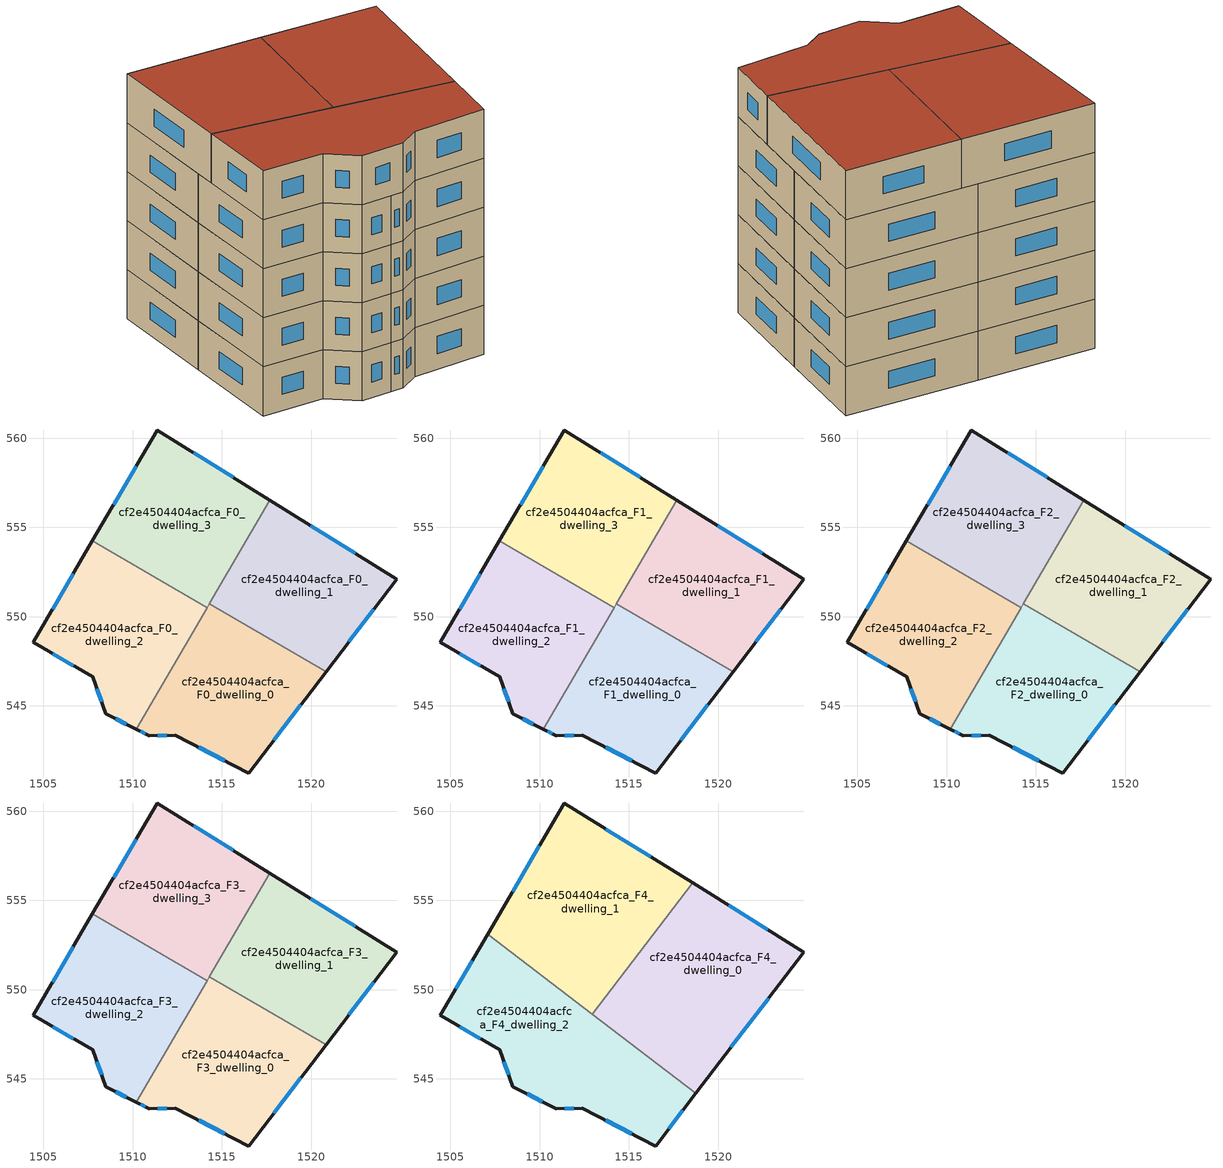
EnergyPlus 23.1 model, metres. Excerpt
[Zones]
cf2e4504404acfca_F0_dwelling_0
 floor ground (EU_floor_Construction): 1520.83,546.92 1516.49,541.24 1512.37,543.36 1510.93,543.33 1510.2,543.7 1514.3,550.72 z0
 wall outside (EU_wall_Construction): 1510.2,543.7 1510.93,543.33 1512.37,543.36 1516.49,541.24 1520.83,546.92 z0:3
 wall to cf2e4504404acfca_F0_dwelling_1 (EU_wall_Construction): 1520.83,546.92 1514.3,550.72 z0:3
 wall to cf2e4504404acfca_F0_dwelling_2 (EU_wall_Construction): 1514.17,550.5 1510.2,543.7 z0:3
 wall to cf2e4504404acfca_F0_dwelling_3 (EU_wall_Construction): 1514.3,550.72 1514.17,550.5 z0:3
 window (EU_Window_Construction): 1510.44,543.58 1510.7,543.45 / 1517.9,543.09 1519.42,545.07 / 1513.71,542.67 1515.15,541.93 / 1511.4,543.34 1511.9,543.35 z0.98:2.02
cf2e4504404acfca_F0_dwelling_1
 floor ground (EU_floor_Construction): 1524.79,552.1 1520.83,546.92 1514.3,550.72 1517.68,556.53 z0
 wall outside (EU_wall_Construction): 1520.83,546.92 1524.79,552.1 1517.68,556.53 z0:3
 wall to cf2e4504404acfca_F0_dwelling_3 (EU_wall_Construction): 1517.68,556.53 1514.3,550.72 z0:3
 window (EU_Window_Construction): 1522.12,548.6 1523.5,550.41 / 1522.48,553.54 1519.99,555.09 z0.98:2.02
cf2e4504404acfca_F0_dwelling_2
 floor ground (EU_floor_Construction): 1514.17,550.5 1510.2,543.7 1508.5,544.57 1507.75,546.63 1504.43,548.56 1507.75,554.24 z0
 wall outside (EU_wall_Construction): 1507.75,554.24 1504.43,548.56 1507.75,546.63 1508.5,544.57 1510.2,543.7 z0:3
 wall to cf2e4504404acfca_F0_dwelling_3 (EU_wall_Construction): 1514.17,550.5 1507.75,554.24 z0:3
 window (EU_Window_Construction): 1509.06,544.29 1509.65,543.98 / 1508,545.96 1508.26,545.24 / 1505.51,547.93 1506.67,547.26 / 1506.67,552.39 1505.51,550.41 z0.98:2.02
cf2e4504404acfca_F0_dwelling_3
 floor ground (EU_floor_Construction): 1517.68,556.53 1514.17,550.5 1507.75,554.24 1511.37,560.46 z0
 wall outside (EU_wall_Construction): 1517.68,556.53 1511.37,560.46 1507.75,554.24 z0:3
 window (EU_Window_Construction): 1510.19,558.44 1508.93,556.26 / 1515.63,557.81 1513.42,559.18 z0.98:2.02
cf2e4504404acfca_F1_dwelling_0
 floor to cf2e4504404acfca_F0_dwelling_0 (EU_floor_Construction): 1520.83,546.92 1516.49,541.24 1512.37,543.36 1510.93,543.33 1510.2,543.7 1514.3,550.72 z3
 wall outside (EU_wall_Construction): 1510.2,543.7 1510.93,543.33 1512.37,543.36 1516.49,541.24 1520.83,546.92 z3:6
 wall to cf2e4504404acfca_F1_dwelling_1 (EU_wall_Construction): 1520.83,546.92 1514.3,550.72 z3:6
 wall to cf2e4504404acfca_F1_dwelling_2 (EU_wall_Construction): 1514.17,550.5 1510.2,543.7 z3:6
 wall to cf2e4504404acfca_F1_dwelling_3 (EU_wall_Construction): 1514.3,550.72 1514.17,550.5 z3:6
 window (EU_Window_Construction): 1510.44,543.58 1510.7,543.45 / 1517.9,543.09 1519.42,545.07 / 1513.71,542.67 1515.15,541.93 / 1511.4,543.34 1511.9,543.35 z3.98:5.02
cf2e4504404acfca_F1_dwelling_1
 floor to cf2e4504404acfca_F0_dwelling_1 (EU_floor_Construction): 1524.79,552.1 1520.83,546.92 1514.3,550.72 1517.68,556.53 z3
 wall outside (EU_wall_Construction): 1520.83,546.92 1524.79,552.1 1517.68,556.53 z3:6
 wall to cf2e4504404acfca_F1_dwelling_3 (EU_wall_Construction): 1517.68,556.53 1514.3,550.72 z3:6
 window (EU_Window_Construction): 1522.12,548.6 1523.5,550.41 / 1522.48,553.54 1519.99,555.09 z3.98:5.02
cf2e4504404acfca_F1_dwelling_2
 floor to cf2e4504404acfca_F0_dwelling_2 (EU_floor_Construction): 1514.17,550.5 1510.2,543.7 1508.5,544.57 1507.75,546.63 1504.43,548.56 1507.75,554.24 z3
 wall outside (EU_wall_Construction): 1507.75,554.24 1504.43,548.56 1507.75,546.63 1508.5,544.57 1510.2,543.7 z3:6
 wall to cf2e4504404acfca_F1_dwelling_3 (EU_wall_Construction): 1514.17,550.5 1507.75,554.24 z3:6
 window (EU_Window_Construction): 1509.06,544.29 1509.65,543.98 / 1508,545.96 1508.26,545.24 / 1505.51,547.93 1506.67,547.26 / 1506.67,552.39 1505.51,550.41 z3.98:5.02
cf2e4504404acfca_F1_dwelling_3
 floor to cf2e4504404acfca_F0_dwelling_3 (EU_floor_Construction): 1517.68,556.53 1514.17,550.5 1507.75,554.24 1511.37,560.46 z3
 wall outside (EU_wall_Construction): 1517.68,556.53 1511.37,560.46 1507.75,554.24 z3:6
 window (EU_Window_Construction): 1510.19,558.44 1508.93,556.26 / 1515.63,557.81 1513.42,559.18 z3.98:5.02
cf2e4504404acfca_F2_dwelling_0
 floor to cf2e4504404acfca_F1_dwelling_0 (EU_floor_Construction): 1520.83,546.92 1516.49,541.24 1512.37,543.36 1510.93,543.33 1510.2,543.7 1514.3,550.72 z6
 wall outside (EU_wall_Construction): 1510.2,543.7 1510.93,543.33 1512.37,543.36 1516.49,541.24 1520.83,546.92 z6:9
 wall to cf2e4504404acfca_F2_dwelling_1 (EU_wall_Construction): 1520.83,546.92 1514.3,550.72 z6:9
 wall to cf2e4504404acfca_F2_dwelling_2 (EU_wall_Construction): 1514.17,550.5 1510.2,543.7 z6:9
 wall to cf2e4504404acfca_F2_dwelling_3 (EU_wall_Construction): 1514.3,550.72 1514.17,550.5 z6:9
 window (EU_Window_Construction): 1510.44,543.58 1510.7,543.45 / 1517.9,543.09 1519.42,545.07 / 1513.71,542.67 1515.15,541.93 / 1511.4,543.34 1511.9,543.35 z6.98:8.02
cf2e4504404acfca_F2_dwelling_1
 floor to cf2e4504404acfca_F1_dwelling_1 (EU_floor_Construction): 1524.79,552.1 1520.83,546.92 1514.3,550.72 1517.68,556.53 z6
 wall outside (EU_wall_Construction): 1520.83,546.92 1524.79,552.1 1517.68,556.53 z6:9
 wall to cf2e4504404acfca_F2_dwelling_3 (EU_wall_Construction): 1517.68,556.53 1514.3,550.72 z6:9
 window (EU_Window_Construction): 1522.12,548.6 1523.5,550.41 / 1522.48,553.54 1519.99,555.09 z6.98:8.02
cf2e4504404acfca_F2_dwelling_2
 floor to cf2e4504404acfca_F1_dwelling_2 (EU_floor_Construction): 1514.17,550.5 1510.2,543.7 1508.5,544.57 1507.75,546.63 1504.43,548.56 1507.75,554.24 z6
 wall outside (EU_wall_Construction): 1507.75,554.24 1504.43,548.56 1507.75,546.63 1508.5,544.57 1510.2,543.7 z6:9
 wall to cf2e4504404acfca_F2_dwelling_3 (EU_wall_Construction): 1514.17,550.5 1507.75,554.24 z6:9
 window (EU_Window_Construction): 1509.06,544.29 1509.65,543.98 / 1508,545.96 1508.26,545.24 / 1505.51,547.93 1506.67,547.26 / 1506.67,552.39 1505.51,550.41 z6.98:8.02
cf2e4504404acfca_F2_dwelling_3
 floor to cf2e4504404acfca_F1_dwelling_3 (EU_floor_Construction): 1517.68,556.53 1514.17,550.5 1507.75,554.24 1511.37,560.46 z6
 wall outside (EU_wall_Construction): 1517.68,556.53 1511.37,560.46 1507.75,554.24 z6:9
 window (EU_Window_Construction): 1510.19,558.44 1508.93,556.26 / 1515.63,557.81 1513.42,559.18 z6.98:8.02
cf2e4504404acfca_F3_dwelling_0
 floor to cf2e4504404acfca_F2_dwelling_0 (EU_floor_Construction): 1520.83,546.92 1516.49,541.24 1512.37,543.36 1510.93,543.33 1510.2,543.7 1514.3,550.72 z9
 wall outside (EU_wall_Construction): 1510.2,543.7 1510.93,543.33 1512.37,543.36 1516.49,541.24 1520.83,546.92 z9:12
 wall to cf2e4504404acfca_F3_dwelling_1 (EU_wall_Construction): 1520.83,546.92 1514.3,550.72 z9:12
 wall to cf2e4504404acfca_F3_dwelling_2 (EU_wall_Construction): 1514.17,550.5 1510.2,543.7 z9:12
 wall to cf2e4504404acfca_F3_dwelling_3 (EU_wall_Construction): 1514.3,550.72 1514.17,550.5 z9:12
 window (EU_Window_Construction): 1510.44,543.58 1510.7,543.45 / 1517.9,543.09 1519.42,545.07 / 1513.71,542.67 1515.15,541.93 / 1511.4,543.34 1511.9,543.35 z9.98:11.02
cf2e4504404acfca_F3_dwelling_1
 floor to cf2e4504404acfca_F2_dwelling_1 (EU_floor_Construction): 1524.79,552.1 1520.83,546.92 1514.3,550.72 1517.68,556.53 z9
 wall outside (EU_wall_Construction): 1520.83,546.92 1524.79,552.1 1517.68,556.53 z9:12
 wall to cf2e4504404acfca_F3_dwelling_3 (EU_wall_Construction): 1517.68,556.53 1514.3,550.72 z9:12
 window (EU_Window_Construction): 1522.12,548.6 1523.5,550.41 / 1522.48,553.54 1519.99,555.09 z9.98:11.02
 ceiling adiabatic (EU_roof_Construction): 1514.47,550.62 1518.56,555.98 1517.68,556.53 1514.3,550.72 z12
cf2e4504404acfca_F3_dwelling_2
 floor to cf2e4504404acfca_F2_dwelling_2 (EU_floor_Construction): 1514.17,550.5 1510.2,543.7 1508.5,544.57 1507.75,546.63 1504.43,548.56 1507.75,554.24 z9
 wall outside (EU_wall_Construction): 1507.75,554.24 1504.43,548.56 1507.75,546.63 1508.5,544.57 1510.2,543.7 z9:12
 wall to cf2e4504404acfca_F3_dwelling_3 (EU_wall_Construction): 1514.17,550.5 1507.75,554.24 z9:12
 window (EU_Window_Construction): 1509.06,544.29 1509.65,543.98 / 1508,545.96 1508.26,545.24 / 1505.51,547.93 1506.67,547.26 / 1506.67,552.39 1505.51,550.41 z9.98:11.02
cf2e4504404acfca_F3_dwelling_3
 floor to cf2e4504404acfca_F2_dwelling_3 (EU_floor_Construction): 1517.68,556.53 1514.17,550.5 1507.75,554.24 1511.37,560.46 z9
 wall outside (EU_wall_Construction): 1517.68,556.53 1511.37,560.46 1507.75,554.24 z9:12
 window (EU_Window_Construction): 1510.19,558.44 1508.93,556.26 / 1515.63,557.81 1513.42,559.18 z9.98:11.02
 ceiling adiabatic (EU_roof_Construction): 1514.17,550.5 1517.68,556.53 1511.37,560.46 1507.75,554.24 z12
cf2e4504404acfca_F4_dwelling_0
 floor to cf2e4504404acfca_F3_dwelling_1 (EU_floor_Construction): 1524.79,552.1 1520.83,546.92 1514.47,550.62 1518.56,555.98 z12
 floor to cf2e4504404acfca_F3_dwelling_0 (EU_floor_Construction): 1520.83,546.92 1518.74,544.19 1513.03,548.56 1513.49,549.35 1514.47,550.62 z12
 floor to cf2e4504404acfca_F3_dwelling_2 (EU_floor_Construction): 1513.49,549.35 1513.03,548.56 1512.94,548.63 z12
 wall outside (EU_wall_Construction): 1518.74,544.19 1524.79,552.1 1518.56,555.98 z12:15
 wall to cf2e4504404acfca_F4_dwelling_1 (EU_wall_Construction): 1518.56,555.98 1512.94,548.63 z12:15
 wall to cf2e4504404acfca_F4_dwelling_2 (EU_wall_Construction): 1512.94,548.63 1518.74,544.19 z12:15
 window (EU_Window_Construction): 1522.77,553.36 1520.59,554.72 / 1520.71,546.76 1522.83,549.53 z12.98:14.02
 roof outside (EU_roof_Construction): 1518.74,544.19 1524.79,552.1 1518.56,555.98 1512.94,548.63 z15
cf2e4504404acfca_F4_dwelling_1
 floor to cf2e4504404acfca_F3_dwelling_0 (EU_floor_Construction): 1514.47,550.62 1513.49,549.35 1514.3,550.72 z12
 floor to cf2e4504404acfca_F3_dwelling_2 (EU_floor_Construction): 1514.17,550.5 1513.49,549.35 1512.94,548.63 1507.09,553.11 1507.75,554.24 z12
 floor adiabatic (EU_floor_Construction): 1518.56,555.98 1514.47,550.62 1514.3,550.72 1513.49,549.35 1514.17,550.5 1507.75,554.24 1511.37,560.46 z12
 wall outside (EU_wall_Construction): 1518.56,555.98 1511.37,560.46 1507.08,553.11 z12:15
 wall to cf2e4504404acfca_F4_dwelling_2 (EU_wall_Construction): 1507.08,553.11 1512.94,548.63 z12:15
 window (EU_Window_Construction): 1509.98,558.07 1508.48,555.5 / 1516.23,557.44 1513.71,559 z12.98:14.02
 roof outside (EU_roof_Construction): 1512.94,548.63 1518.56,555.98 1511.37,560.46 1507.08,553.11 z15
cf2e4504404acfca_F4_dwelling_2
 floor to cf2e4504404acfca_F3_dwelling_0 (EU_floor_Construction): 1518.74,544.19 1516.49,541.24 1512.37,543.36 1510.93,543.33 1510.2,543.7 1513.03,548.56 z12
 floor to cf2e4504404acfca_F3_dwelling_2 (EU_floor_Construction): 1513.03,548.56 1510.2,543.7 1508.5,544.57 1507.75,546.63 1504.43,548.56 1507.09,553.11 z12
 wall outside (EU_wall_Construction): 1507.08,553.11 1504.43,548.56 1507.75,546.63 1508.5,544.57 1510.93,543.33 1512.37,543.36 1516.49,541.24 1518.74,544.19 z12:15
 window (EU_Window_Construction): 1509.29,544.17 1510.14,543.73 / 1508,545.96 1508.26,545.24 / 1505.51,547.93 1506.67,547.26 / 1506.22,551.63 1505.29,550.04 / 1517.22,542.2 1518.01,543.23 / 1513.71,542.67 1515.15,541.93 / 1511.4,543.34 1511.9,543.35 z12.98:14.02
 roof outside (EU_roof_Construction): 1516.49,541.24 1518.74,544.19 1507.08,553.11 1504.43,548.56 1507.75,546.63 1508.5,544.57 1510.93,543.33 1512.37,543.36 z15
[Building]
EU S2 Campaign: North Axis=0; Terrain=City; Solar Distribution=FullExterior
[Site:Location]
Bologna: Latitude=44.5; Longitude=11.25; Time Zone=1; Elevation=37
[SizingPeriod:WeatherFileDays]
AnnualSizingPeriod: Begin Month=1; Begin Day of Month=1; End Month=12; End Day of Month=31; Day of Week for Start Day=Monday; Use Weather File Daylight Saving Period=No; Use Weather File Rain and Snow Indicators=No
[MATERIAL]
EU_InternalMass_Material: Roughness=MediumRough; Thickness=0.1; Conductivity=1; Density=1800; Specific Heat=900; Thermal Absorptance=0.9; Solar Absorptance=0.7; Visible Absorptance=0.7
[MATERIAL:NOMASS] Roughness=MediumRough; Thermal Absorptance=0.9; Solar Absorptance=0.7; Visible Absorptance=0.7
Name | Thermal Resistance
EU_wall_NoMass | 0.905828
EU_roof_NoMass | 0.37593
EU_floor_NoMass | 0.67114
[WINDOWMATERIAL:SIMPLEGLAZINGSYSTEM]
EU_Window_SimpleGlazing: UFactor=4.52486; Solar Heat Gain Coefficient=0.85; Visible Transmittance=0.85
[CONSTRUCTION]
EU_wall_Construction: EU_wall_NoMass
EU_roof_Construction: EU_roof_NoMass
EU_floor_Construction: EU_floor_NoMass
EU_Window_Construction: EU_Window_SimpleGlazing
EU_InternalMass_Construction: EU_InternalMass_Material
[ZONE] Type=1; Multiplier=1; Ceiling Height=autocalculate; Floor Area=autocalculate; Part of Total Floor Area=Yes
Name | Volume
cf2e4504404acfca_F0_dwelling_0; cf2e4504404acfca_F1_dwelling_0; cf2e4504404acfca_F2_dwelling_0; cf2e4504404acfca_F3_dwelling_0; cf2e4504404acfca_F0_dwelling_1; cf2e4504404acfca_F1_dwelling_1; cf2e4504404acfca_F2_dwelling_1; cf2e4504404acfca_F3_dwelling_1 | 157.863
cf2e4504404acfca_F4_dwelling_0 | 210.505
cf2e4504404acfca_F4_dwelling_1 | 210.487
cf2e4504404acfca_F0_dwelling_2; cf2e4504404acfca_F1_dwelling_2; cf2e4504404acfca_F2_dwelling_2; cf2e4504404acfca_F3_dwelling_2 | 157.874
cf2e4504404acfca_F4_dwelling_2 | 210.492
cf2e4504404acfca_F0_dwelling_3; cf2e4504404acfca_F1_dwelling_3; cf2e4504404acfca_F2_dwelling_3; cf2e4504404acfca_F3_dwelling_3 | 157.869
[INTERNALMASS] Construction=EU_InternalMass_Construction
Name | Zone or ZoneList | Surface Area
cf2e4504404acfca_F0_dwelling_0_EU_InternalMass | cf2e4504404acfca_F0_dwelling_0 | 52.6217
cf2e4504404acfca_F0_dwelling_1_EU_InternalMass | cf2e4504404acfca_F0_dwelling_1 | 52.6203
cf2e4504404acfca_F0_dwelling_2_EU_InternalMass | cf2e4504404acfca_F0_dwelling_2 | 52.6245
cf2e4504404acfca_F0_dwelling_3_EU_InternalMass | cf2e4504404acfca_F0_dwelling_3 | 52.6225
cf2e4504404acfca_F1_dwelling_0_EU_InternalMass | cf2e4504404acfca_F1_dwelling_0 | 52.6217
cf2e4504404acfca_F1_dwelling_1_EU_InternalMass | cf2e4504404acfca_F1_dwelling_1 | 52.6203
cf2e4504404acfca_F1_dwelling_2_EU_InternalMass | cf2e4504404acfca_F1_dwelling_2 | 52.6245
cf2e4504404acfca_F1_dwelling_3_EU_InternalMass | cf2e4504404acfca_F1_dwelling_3 | 52.6225
cf2e4504404acfca_F2_dwelling_0_EU_InternalMass | cf2e4504404acfca_F2_dwelling_0 | 52.6217
cf2e4504404acfca_F2_dwelling_1_EU_InternalMass | cf2e4504404acfca_F2_dwelling_1 | 52.6203
cf2e4504404acfca_F2_dwelling_2_EU_InternalMass | cf2e4504404acfca_F2_dwelling_2 | 52.6245
cf2e4504404acfca_F2_dwelling_3_EU_InternalMass | cf2e4504404acfca_F2_dwelling_3 | 52.6225
cf2e4504404acfca_F3_dwelling_0_EU_InternalMass | cf2e4504404acfca_F3_dwelling_0 | 52.6217
cf2e4504404acfca_F3_dwelling_1_EU_InternalMass | cf2e4504404acfca_F3_dwelling_1 | 52.6203
cf2e4504404acfca_F3_dwelling_2_EU_InternalMass | cf2e4504404acfca_F3_dwelling_2 | 52.6245
cf2e4504404acfca_F3_dwelling_3_EU_InternalMass | cf2e4504404acfca_F3_dwelling_3 | 52.6225
cf2e4504404acfca_F4_dwelling_0_EU_InternalMass | cf2e4504404acfca_F4_dwelling_0 | 70.169
cf2e4504404acfca_F4_dwelling_1_EU_InternalMass | cf2e4504404acfca_F4_dwelling_1 | 70.1611
cf2e4504404acfca_F4_dwelling_2_EU_InternalMass | cf2e4504404acfca_F4_dwelling_2 | 70.1641
[OTHEREQUIPMENT] Fuel Type=Electricity; Design Level Calculation Method=Watts/Area; Power per Zone Floor Area=1; Fraction Latent=0; Fraction Radiant=0; Fraction Lost=0; Carbon Dioxide Generation Rate=0; EndUse Subcategory=EU_Step8_InternalGains
Name | Zone or ZoneList or Space or SpaceList | Schedule
EU_Step8_InternalGain_cf2e4504404acfca_F0_dwelling_0_f000 | cf2e4504404acfca_F0_dwelling_0 | EU_Step8_GainSchedule_cf2e4504404acfca_F0_dwelling_0_f000
EU_Step8_InternalGain_cf2e4504404acfca_F0_dwelling_1_f000 | cf2e4504404acfca_F0_dwelling_1 | EU_Step8_GainSchedule_cf2e4504404acfca_F0_dwelling_1_f000
EU_Step8_InternalGain_cf2e4504404acfca_F0_dwelling_2_f000 | cf2e4504404acfca_F0_dwelling_2 | EU_Step8_GainSchedule_cf2e4504404acfca_F0_dwelling_2_f000
EU_Step8_InternalGain_cf2e4504404acfca_F0_dwelling_3_f000 | cf2e4504404acfca_F0_dwelling_3 | EU_Step8_GainSchedule_cf2e4504404acfca_F0_dwelling_3_f000
EU_Step8_InternalGain_cf2e4504404acfca_F1_dwelling_0_f000 | cf2e4504404acfca_F1_dwelling_0 | EU_Step8_GainSchedule_cf2e4504404acfca_F1_dwelling_0_f000
EU_Step8_InternalGain_cf2e4504404acfca_F1_dwelling_1_f000 | cf2e4504404acfca_F1_dwelling_1 | EU_Step8_GainSchedule_cf2e4504404acfca_F1_dwelling_1_f000
EU_Step8_InternalGain_cf2e4504404acfca_F1_dwelling_2_f000 | cf2e4504404acfca_F1_dwelling_2 | EU_Step8_GainSchedule_cf2e4504404acfca_F1_dwelling_2_f000
EU_Step8_InternalGain_cf2e4504404acfca_F1_dwelling_3_f000 | cf2e4504404acfca_F1_dwelling_3 | EU_Step8_GainSchedule_cf2e4504404acfca_F1_dwelling_3_f000
EU_Step8_InternalGain_cf2e4504404acfca_F2_dwelling_0_f000 | cf2e4504404acfca_F2_dwelling_0 | EU_Step8_GainSchedule_cf2e4504404acfca_F2_dwelling_0_f000
EU_Step8_InternalGain_cf2e4504404acfca_F2_dwelling_1_f000 | cf2e4504404acfca_F2_dwelling_1 | EU_Step8_GainSchedule_cf2e4504404acfca_F2_dwelling_1_f000
EU_Step8_InternalGain_cf2e4504404acfca_F2_dwelling_2_f000 | cf2e4504404acfca_F2_dwelling_2 | EU_Step8_GainSchedule_cf2e4504404acfca_F2_dwelling_2_f000
EU_Step8_InternalGain_cf2e4504404acfca_F2_dwelling_3_f000 | cf2e4504404acfca_F2_dwelling_3 | EU_Step8_GainSchedule_cf2e4504404acfca_F2_dwelling_3_f000
EU_Step8_InternalGain_cf2e4504404acfca_F3_dwelling_0_f000 | cf2e4504404acfca_F3_dwelling_0 | EU_Step8_GainSchedule_cf2e4504404acfca_F3_dwelling_0_f000
EU_Step8_InternalGain_cf2e4504404acfca_F3_dwelling_1_f000 | cf2e4504404acfca_F3_dwelling_1 | EU_Step8_GainSchedule_cf2e4504404acfca_F3_dwelling_1_f000
EU_Step8_InternalGain_cf2e4504404acfca_F3_dwelling_2_f000 | cf2e4504404acfca_F3_dwelling_2 | EU_Step8_GainSchedule_cf2e4504404acfca_F3_dwelling_2_f000
EU_Step8_InternalGain_cf2e4504404acfca_F3_dwelling_3_f000 | cf2e4504404acfca_F3_dwelling_3 | EU_Step8_GainSchedule_cf2e4504404acfca_F3_dwelling_3_f000
EU_Step8_InternalGain_cf2e4504404acfca_F4_dwelling_0_f000 | cf2e4504404acfca_F4_dwelling_0 | EU_Step8_GainSchedule_cf2e4504404acfca_F4_dwelling_0_f000
EU_Step8_InternalGain_cf2e4504404acfca_F4_dwelling_1_f000 | cf2e4504404acfca_F4_dwelling_1 | EU_Step8_GainSchedule_cf2e4504404acfca_F4_dwelling_1_f000
EU_Step8_InternalGain_cf2e4504404acfca_F4_dwelling_2_f000 | cf2e4504404acfca_F4_dwelling_2 | EU_Step8_GainSchedule_cf2e4504404acfca_F4_dwelling_2_f000
[ZONEVENTILATION:DESIGNFLOWRATE] Schedule=EU_AlwaysOn; Design Flow Rate Calculation Method=AirChanges/Hour; Air Changes per Hour=0.73129; Ventilation Type=Natural; Fan Pressure Rise=0; Fan Total Efficiency=1; Constant Term Coefficient=1; Temperature Term Coefficient=0; Velocity Term Coefficient=0; Velocity Squared Term Coefficient=0; Minimum Indoor Temperature=-100; Maximum Indoor Temperature=100; Delta Temperature=-100; Minimum Outdoor Temperature=-100; Maximum Outdoor Temperature=100; Maximum Wind Speed=40
Name | Zone or ZoneList or Space or SpaceList
EU_ConstantAir_cf2e4504404acfca_F0_dwelling_0 | cf2e4504404acfca_F0_dwelling_0
EU_ConstantAir_cf2e4504404acfca_F0_dwelling_1 | cf2e4504404acfca_F0_dwelling_1
EU_ConstantAir_cf2e4504404acfca_F0_dwelling_2 | cf2e4504404acfca_F0_dwelling_2
EU_ConstantAir_cf2e4504404acfca_F0_dwelling_3 | cf2e4504404acfca_F0_dwelling_3
EU_ConstantAir_cf2e4504404acfca_F1_dwelling_0 | cf2e4504404acfca_F1_dwelling_0
EU_ConstantAir_cf2e4504404acfca_F1_dwelling_1 | cf2e4504404acfca_F1_dwelling_1
EU_ConstantAir_cf2e4504404acfca_F1_dwelling_2 | cf2e4504404acfca_F1_dwelling_2
EU_ConstantAir_cf2e4504404acfca_F1_dwelling_3 | cf2e4504404acfca_F1_dwelling_3
EU_ConstantAir_cf2e4504404acfca_F2_dwelling_0 | cf2e4504404acfca_F2_dwelling_0
EU_ConstantAir_cf2e4504404acfca_F2_dwelling_1 | cf2e4504404acfca_F2_dwelling_1
EU_ConstantAir_cf2e4504404acfca_F2_dwelling_2 | cf2e4504404acfca_F2_dwelling_2
EU_ConstantAir_cf2e4504404acfca_F2_dwelling_3 | cf2e4504404acfca_F2_dwelling_3
EU_ConstantAir_cf2e4504404acfca_F3_dwelling_0 | cf2e4504404acfca_F3_dwelling_0
EU_ConstantAir_cf2e4504404acfca_F3_dwelling_1 | cf2e4504404acfca_F3_dwelling_1
EU_ConstantAir_cf2e4504404acfca_F3_dwelling_2 | cf2e4504404acfca_F3_dwelling_2
EU_ConstantAir_cf2e4504404acfca_F3_dwelling_3 | cf2e4504404acfca_F3_dwelling_3
EU_ConstantAir_cf2e4504404acfca_F4_dwelling_0 | cf2e4504404acfca_F4_dwelling_0
EU_ConstantAir_cf2e4504404acfca_F4_dwelling_1 | cf2e4504404acfca_F4_dwelling_1
EU_ConstantAir_cf2e4504404acfca_F4_dwelling_2 | cf2e4504404acfca_F4_dwelling_2
[HVACTEMPLATE:THERMOSTAT] Constant Heating Setpoint=20; Constant Cooling Setpoint=50
EU_HeatOnly_cf2e4504404acfca_F0_dwelling_0; EU_HeatOnly_cf2e4504404acfca_F0_dwelling_1; EU_HeatOnly_cf2e4504404acfca_F0_dwelling_2; EU_HeatOnly_cf2e4504404acfca_F0_dwelling_3; EU_HeatOnly_cf2e4504404acfca_F1_dwelling_0; EU_HeatOnly_cf2e4504404acfca_F1_dwelling_1; EU_HeatOnly_cf2e4504404acfca_F1_dwelling_2; EU_HeatOnly_cf2e4504404acfca_F1_dwelling_3; EU_HeatOnly_cf2e4504404acfca_F2_dwelling_0; EU_HeatOnly_cf2e4504404acfca_F2_dwelling_1; EU_HeatOnly_cf2e4504404acfca_F2_dwelling_2; EU_HeatOnly_cf2e4504404acfca_F2_dwelling_3; EU_HeatOnly_cf2e4504404acfca_F3_dwelling_0; EU_HeatOnly_cf2e4504404acfca_F3_dwelling_1; EU_HeatOnly_cf2e4504404acfca_F3_dwelling_2; EU_HeatOnly_cf2e4504404acfca_F3_dwelling_3; EU_HeatOnly_cf2e4504404acfca_F4_dwelling_0; EU_HeatOnly_cf2e4504404acfca_F4_dwelling_1; EU_HeatOnly_cf2e4504404acfca_F4_dwelling_2
[HVACTEMPLATE:ZONE:IDEALLOADSAIRSYSTEM] System Availability Schedule=EU_AlwaysOn; Maximum Heating Supply Air Temperature=50; Minimum Cooling Supply Air Temperature=13; Maximum Heating Supply Air Humidity Ratio=0.0156; Minimum Cooling Supply Air Humidity Ratio=0.0077; Heating Limit=NoLimit; Cooling Limit=NoLimit; Heating Availability Schedule=EU_AlwaysOn; Cooling Availability Schedule=EU_CoolingOff; Dehumidification Control Type=ConstantSensibleHeatRatio; Cooling Sensible Heat Ratio=0.7; Dehumidification Setpoint=60; Humidification Control Type=None; Humidification Setpoint=30; Outdoor Air Method=None; Outdoor Air Flow Rate per Person=0.00944; Outdoor Air Flow Rate per Zone Floor Area=0; Outdoor Air Flow Rate per Zone=0; Demand Controlled Ventilation Type=None; Outdoor Air Economizer Type=NoEconomizer; Heat Recovery Type=None; Sensible Heat Recovery Effectiveness=0.7; Latent Heat Recovery Effectiveness=0.65
Name | Template Thermostat
cf2e4504404acfca_F0_dwelling_0 | EU_HeatOnly_cf2e4504404acfca_F0_dwelling_0
cf2e4504404acfca_F0_dwelling_1 | EU_HeatOnly_cf2e4504404acfca_F0_dwelling_1
cf2e4504404acfca_F0_dwelling_2 | EU_HeatOnly_cf2e4504404acfca_F0_dwelling_2
cf2e4504404acfca_F0_dwelling_3 | EU_HeatOnly_cf2e4504404acfca_F0_dwelling_3
cf2e4504404acfca_F1_dwelling_0 | EU_HeatOnly_cf2e4504404acfca_F1_dwelling_0
cf2e4504404acfca_F1_dwelling_1 | EU_HeatOnly_cf2e4504404acfca_F1_dwelling_1
cf2e4504404acfca_F1_dwelling_2 | EU_HeatOnly_cf2e4504404acfca_F1_dwelling_2
cf2e4504404acfca_F1_dwelling_3 | EU_HeatOnly_cf2e4504404acfca_F1_dwelling_3
cf2e4504404acfca_F2_dwelling_0 | EU_HeatOnly_cf2e4504404acfca_F2_dwelling_0
cf2e4504404acfca_F2_dwelling_1 | EU_HeatOnly_cf2e4504404acfca_F2_dwelling_1
cf2e4504404acfca_F2_dwelling_2 | EU_HeatOnly_cf2e4504404acfca_F2_dwelling_2
cf2e4504404acfca_F2_dwelling_3 | EU_HeatOnly_cf2e4504404acfca_F2_dwelling_3
cf2e4504404acfca_F3_dwelling_0 | EU_HeatOnly_cf2e4504404acfca_F3_dwelling_0
cf2e4504404acfca_F3_dwelling_1 | EU_HeatOnly_cf2e4504404acfca_F3_dwelling_1
cf2e4504404acfca_F3_dwelling_2 | EU_HeatOnly_cf2e4504404acfca_F3_dwelling_2
cf2e4504404acfca_F3_dwelling_3 | EU_HeatOnly_cf2e4504404acfca_F3_dwelling_3
cf2e4504404acfca_F4_dwelling_0 | EU_HeatOnly_cf2e4504404acfca_F4_dwelling_0
cf2e4504404acfca_F4_dwelling_1 | EU_HeatOnly_cf2e4504404acfca_F4_dwelling_1
cf2e4504404acfca_F4_dwelling_2 | EU_HeatOnly_cf2e4504404acfca_F4_dwelling_2
[SIZING:ZONE] Zone Cooling Design Supply Air Temperature Input Method=SupplyAirTemperature; Zone Cooling Design Supply Air Temperature=13; Zone Heating Design Supply Air Temperature Input Method=SupplyAirTemperature; Zone Heating Design Supply Air Temperature=50; Zone Cooling Design Supply Air Humidity Ratio=0.008; Zone Heating Design Supply Air Humidity Ratio=0.008; Cooling Design Air Flow Method=DesignDay; Cooling Design Air Flow Rate=0; Cooling Minimum Air Flow per Zone Floor Area=0.000762; Cooling Minimum Air Flow=0; Cooling Minimum Air Flow Fraction=0.2; Heating Design Air Flow Method=DesignDay; Heating Design Air Flow Rate=0; Heating Maximum Air Flow per Zone Floor Area=0.002032; Heating Maximum Air Flow=0.141576; Heating Maximum Air Flow Fraction=0.3; Account for Dedicated Outdoor Air System=No; Dedicated Outdoor Air System Control Strategy=NeutralSupplyAir; Dedicated Outdoor Air Low Setpoint Temperature for Design=autosize; Dedicated Outdoor Air High Setpoint Temperature for Design=autosize; Zone Load Sizing Method=Sensible Load Only No Latent Load; Zone Latent Cooling Design Supply Air Humidity Ratio Input Method=HumidityRatioDifference; Zone Cooling Design Supply Air Humidity Ratio Difference=0.005; Zone Latent Heating Design Supply Air Humidity Ratio Input Method=HumidityRatioDifference; Zone Humidification Design Supply Air Humidity Ratio Difference=0.005
cf2e4504404acfca_F0_dwelling_0; cf2e4504404acfca_F0_dwelling_1; cf2e4504404acfca_F0_dwelling_2; cf2e4504404acfca_F0_dwelling_3; cf2e4504404acfca_F1_dwelling_0; cf2e4504404acfca_F1_dwelling_1; cf2e4504404acfca_F1_dwelling_2; cf2e4504404acfca_F1_dwelling_3; cf2e4504404acfca_F2_dwelling_0; cf2e4504404acfca_F2_dwelling_1; cf2e4504404acfca_F2_dwelling_2; cf2e4504404acfca_F2_dwelling_3; cf2e4504404acfca_F3_dwelling_0; cf2e4504404acfca_F3_dwelling_1; cf2e4504404acfca_F3_dwelling_2; cf2e4504404acfca_F3_dwelling_3; cf2e4504404acfca_F4_dwelling_0; cf2e4504404acfca_F4_dwelling_1; cf2e4504404acfca_F4_dwelling_2
[SCHEDULE:CONSTANT]
Name | Hourly Value
EU_AlwaysOn | 1
EU_CoolingOff | 0
[SCHEDULE:FILE] Column Number=1; Rows to Skip at Top=0; Number of Hours of Data=8760; Column Separator=Comma; Interpolate to Timestep=No; Minutes per Item=60; Adjust Schedule for Daylight Savings=Yes
Name | File
EU_Step8_GainSchedule_cf2e4504404acfca_F0_dwelling_0_f000 | ../../schedules/cf2e4504404acfca/cf2e4504404acfca_F0_dwelling_0_f000_gain.csv
EU_Step8_GainSchedule_cf2e4504404acfca_F0_dwelling_1_f000 | ../../schedules/cf2e4504404acfca/cf2e4504404acfca_F0_dwelling_1_f000_gain.csv
EU_Step8_GainSchedule_cf2e4504404acfca_F0_dwelling_2_f000 | ../../schedules/cf2e4504404acfca/cf2e4504404acfca_F0_dwelling_2_f000_gain.csv
EU_Step8_GainSchedule_cf2e4504404acfca_F0_dwelling_3_f000 | ../../schedules/cf2e4504404acfca/cf2e4504404acfca_F0_dwelling_3_f000_gain.csv
EU_Step8_GainSchedule_cf2e4504404acfca_F1_dwelling_0_f000 | ../../schedules/cf2e4504404acfca/cf2e4504404acfca_F1_dwelling_0_f000_gain.csv
EU_Step8_GainSchedule_cf2e4504404acfca_F1_dwelling_1_f000 | ../../schedules/cf2e4504404acfca/cf2e4504404acfca_F1_dwelling_1_f000_gain.csv
EU_Step8_GainSchedule_cf2e4504404acfca_F1_dwelling_2_f000 | ../../schedules/cf2e4504404acfca/cf2e4504404acfca_F1_dwelling_2_f000_gain.csv
EU_Step8_GainSchedule_cf2e4504404acfca_F1_dwelling_3_f000 | ../../schedules/cf2e4504404acfca/cf2e4504404acfca_F1_dwelling_3_f000_gain.csv
EU_Step8_GainSchedule_cf2e4504404acfca_F2_dwelling_0_f000 | ../../schedules/cf2e4504404acfca/cf2e4504404acfca_F2_dwelling_0_f000_gain.csv
EU_Step8_GainSchedule_cf2e4504404acfca_F2_dwelling_1_f000 | ../../schedules/cf2e4504404acfca/cf2e4504404acfca_F2_dwelling_1_f000_gain.csv
EU_Step8_GainSchedule_cf2e4504404acfca_F2_dwelling_2_f000 | ../../schedules/cf2e4504404acfca/cf2e4504404acfca_F2_dwelling_2_f000_gain.csv
EU_Step8_GainSchedule_cf2e4504404acfca_F2_dwelling_3_f000 | ../../schedules/cf2e4504404acfca/cf2e4504404acfca_F2_dwelling_3_f000_gain.csv
EU_Step8_GainSchedule_cf2e4504404acfca_F3_dwelling_0_f000 | ../../schedules/cf2e4504404acfca/cf2e4504404acfca_F3_dwelling_0_f000_gain.csv
EU_Step8_GainSchedule_cf2e4504404acfca_F3_dwelling_1_f000 | ../../schedules/cf2e4504404acfca/cf2e4504404acfca_F3_dwelling_1_f000_gain.csv
EU_Step8_GainSchedule_cf2e4504404acfca_F3_dwelling_2_f000 | ../../schedules/cf2e4504404acfca/cf2e4504404acfca_F3_dwelling_2_f000_gain.csv
EU_Step8_GainSchedule_cf2e4504404acfca_F3_dwelling_3_f000 | ../../schedules/cf2e4504404acfca/cf2e4504404acfca_F3_dwelling_3_f000_gain.csv
EU_Step8_GainSchedule_cf2e4504404acfca_F4_dwelling_0_f000 | ../../schedules/cf2e4504404acfca/cf2e4504404acfca_F4_dwelling_0_f000_gain.csv
EU_Step8_GainSchedule_cf2e4504404acfca_F4_dwelling_1_f000 | ../../schedules/cf2e4504404acfca/cf2e4504404acfca_F4_dwelling_1_f000_gain.csv
EU_Step8_GainSchedule_cf2e4504404acfca_F4_dwelling_2_f000 | ../../schedules/cf2e4504404acfca/cf2e4504404acfca_F4_dwelling_2_f000_gain.csv
